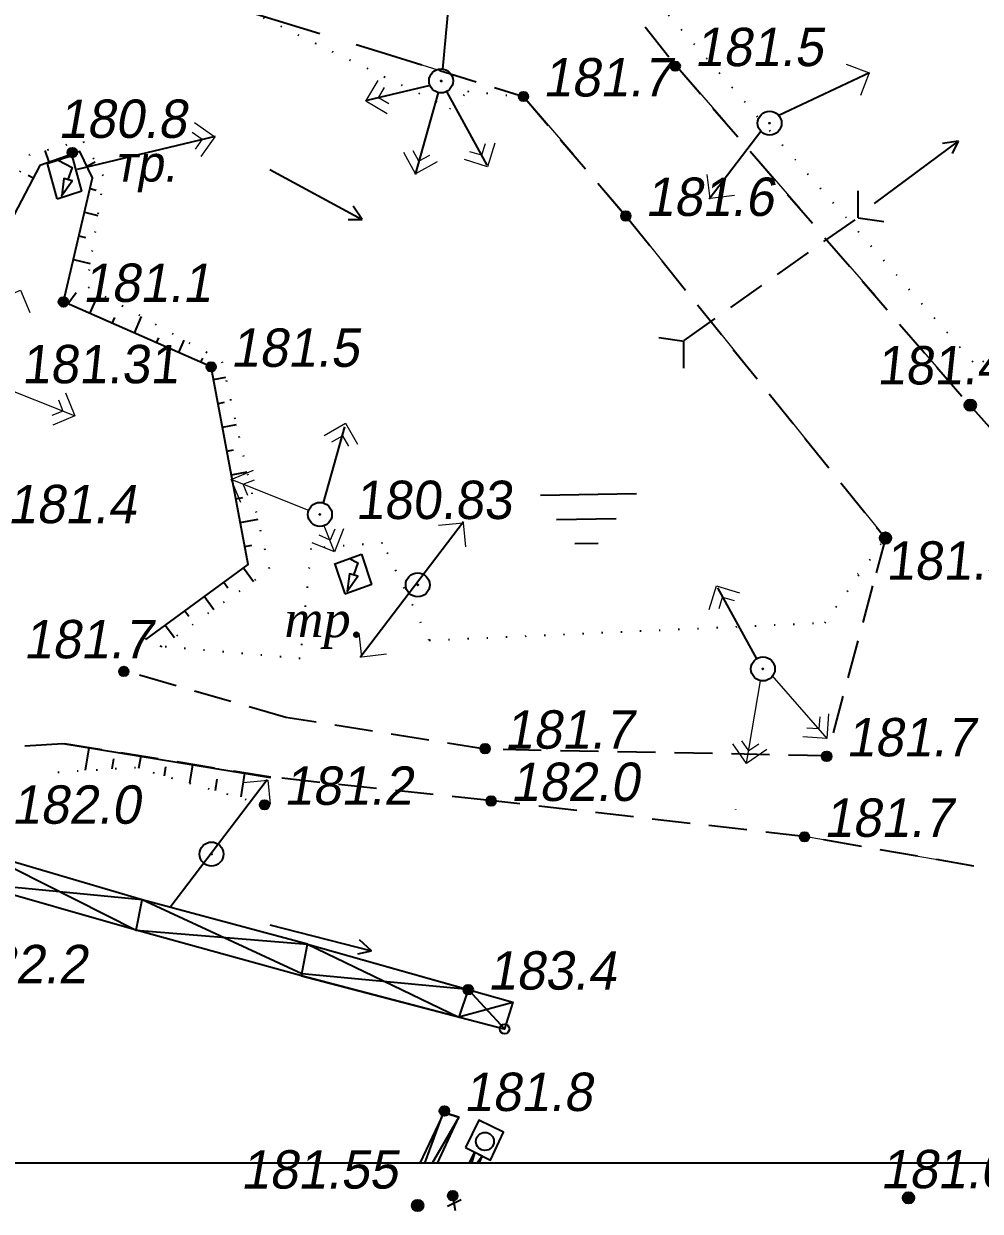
# Model space of a CAD drawing. Header units: millimetres. Extents: x 0 to 6474735, y 0 to 11273163.
# Drawn here: x 3233481.7 to 3233561.6, y 5634879.7 to 5634978.7 of the extents above; entities that cross this region are included whole.
import ezdxf
from ezdxf.enums import TextEntityAlignment as Align

# ---------------------------------------------------------------- set-up
doc = ezdxf.new("R2010")
doc.units = ezdxf.units.MM
doc.header["$PDMODE"] = 32
doc.header["$PDSIZE"] = 0.8
for name, pattern in [('ADOT1', [1.6, 0.1, -1.5]), ('DASHED2', [9.525, 6.35, -3.175]), ('HIDDEN2', [4.7625, 3.175, -1.5875])]:
    doc.linetypes.add(name, pattern=pattern)
for name, color, linetype in [('BL', 7, 'Continuous'), ('NB', 7, 'Continuous'), ('БОЛОТА', 7, 'Continuous'), ('ВЫСОТЫ', 7, 'Continuous'), ('ГИДРОТЕХ', 7, 'Continuous'), ('К_РЕЛЬЕФ', 7, 'Continuous'), ('КАНАВА', 7, 'Continuous'), ('КОНТУРА_СМЕЖЕСТВ', 7, 'Continuous'), ('НАДЗЕМКА', 7, 'Continuous'), ('ОБОчина', 7, 'Continuous'), ('ОГРАЖДЕНИЯ', 7, 'Continuous'), ('ПИКЕТЫ', 7, 'Continuous'), ('ПУНКТЫ', 7, 'Continuous'), ('РЕЛЬЕФ', 7, 'Continuous'), ('ТОКА_СТ', 1, 'Continuous')]:
    doc.layers.add(name, color=color, linetype=linetype)
doc.styles.add('universw', font='universw.shx', dxfattribs={"oblique": 10})

# ---------------------------------------------------------------- blocks, each defined once
blk = doc.blocks.new('piket')
at = {"layer": 'ПИКЕТЫ', "linetype": 'Continuous'}
h = blk.add_hatch(color=7, dxfattribs=at)
edge = h.paths.add_edge_path()
edge.add_arc((0, 0), 0.3, 0, 360)
at = {"layer": 'ПИКЕТЫ', "color": 7, "linetype": 'Continuous'}
blk.add_circle((0, 0), 0.3, dxfattribs=at)
at = {"layer": 'ВЫСОТЫ', "style": 'universw', "oblique": 6}
blk.add_attdef('H', (1.879, -0.227), '', height=2, dxfattribs=at)
at = {"layer": 'ТОКА_СТ', "style": 'universw', "oblique": 6, "flags": 1}
blk.add_attdef('POINT', text='', height=2, dxfattribs=at).set_placement((0, -2.787), align=Align.CENTER)
blk = doc.blocks.new('108_1')
at = {"linetype": 'Continuous'}
h = blk.add_hatch(color=7, dxfattribs=at)
edge = h.paths.add_edge_path()
edge.add_arc((0, 0), 0.0196, 0, 360)
at = {"color": 7, "linetype": 'Continuous'}
for radius in [0.5, 0.0196]:
    blk.add_circle((0, 0), radius, dxfattribs=at)
blk = doc.blocks.new('468A')
at = {"color": 3, "linetype": 'Continuous'}
for p, q in [((-1.904713, 2.041027), (2.099072, 2.041027)), ((1.243894, 0.996781), (-1.243894, 0.996781)), ((-0.505332, 0), (0.46646, 0))]:
    blk.add_line(p, q, dxfattribs=at)

msp = doc.modelspace()

# ---------------------------------------------------------------- hatches: boundary and pattern name
at = {"layer": 'ПИКЕТЫ', "linetype": 'Continuous'}
h = msp.add_hatch(color=7, dxfattribs=at)
edge = h.paths.add_edge_path()
edge.add_arc((3233560.73, 5634946.9), 0.48, 0, 360)
h = msp.add_hatch(color=7, dxfattribs=at)
edge = h.paths.add_edge_path()
edge.add_arc((3233553.65, 5634935.82), 0.48, 0, 360)
h = msp.add_hatch(color=7, dxfattribs=at)
edge = h.paths.add_edge_path()
edge.add_arc((3233555.576, 5634880.805), 0.48, 0, 360)
h = msp.add_hatch(color=7, dxfattribs=at)
edge = h.paths.add_edge_path()
edge.add_arc((3233555.576, 5634880.805), 0.48, 0, 360)
h = msp.add_hatch(color=7, dxfattribs=at)
edge = h.paths.add_edge_path()
edge.add_arc((3233555.576, 5634880.805), 0.48, 0, 360)
h = msp.add_hatch(color=7, dxfattribs=at)
edge = h.paths.add_edge_path()
edge.add_arc((3233555.576, 5634880.805), 0.48, 0, 360)
h = msp.add_hatch(color=7, dxfattribs=at)
edge = h.paths.add_edge_path()
edge.add_arc((3233514.622, 5634880.172), 0.48, 0, 360)
h = msp.add_hatch(color=7, dxfattribs=at)
edge = h.paths.add_edge_path()
edge.add_arc((3233514.622, 5634880.172), 0.48, 0, 360)
h = msp.add_hatch(color=7, dxfattribs=at)
edge = h.paths.add_edge_path()
edge.add_arc((3233514.622, 5634880.172), 0.48, 0, 360)
h = msp.add_hatch(color=7, dxfattribs=at)
edge = h.paths.add_edge_path()
edge.add_arc((3233514.622, 5634880.172), 0.48, 0, 360)

# ---------------------------------------------------------------- linework, layer by layer
at = {"color": 7, "lineweight": 18}
msp.add_lwpolyline([(3233108.398, 5636373.935), (3234264.428, 5636373.965), (3234264.435, 5634883.717), (3233108.432, 5634883.638)], close=True, dxfattribs=at)
at = {"color": 7, "linetype": 'Continuous'}
msp.add_lwpolyline([(3233108.398, 5636373.935), (3234264.428, 5636373.965), (3234264.428, 5634993.959), (3233893.929, 5634993.934), (3233893.929, 5634883.692), (3233108.432, 5634883.692)], close=True, dxfattribs=at)
at = {"color": 7, "linetype": 'ADOT1'}
msp.add_lwpolyline([(3233578.702, 5634962.734), (3233561.209, 5634950.134)], dxfattribs=at)
at = {"layer": 'BL', "color": 7}
for points in [[(3233484.618, 5634967.343), (3233485.8, 5634966.724), (3233485.418, 5634965.711)], [(3233484.914, 5634964.376), (3233484.91, 5634964.366), (3233485.797, 5634965.605), (3233485.09, 5634965.802), (3233484.914, 5634964.376)], [(3233508.94, 5634934.115), (3233509.634, 5634933.751), (3233509.252, 5634932.738)], [(3233508.749, 5634931.403), (3233508.745, 5634931.392), (3233509.631, 5634932.632), (3233508.924, 5634932.829), (3233508.749, 5634931.402)]]:
    msp.add_lwpolyline(points, dxfattribs=at)
at = {"layer": 'NB', "color": 7, "linetype": 'Continuous', "lineweight": 20}
for p, q in [((3233485.986, 5634946.009), (3233479.514, 5634948.597)), ((3233499.107, 5634940.709), (3233505.578, 5634938.118)), ((3233507.683, 5634934.68), (3233506.807, 5634936.853)), ((3233542.056, 5634917.051), (3233543.215, 5634923.924)), ((3233548.779, 5634919.105), (3233544.192, 5634924.354))]:
    msp.add_line(p, q, dxfattribs=at)
for points in [[(3233550.366, 5634975.338), (3233552.294, 5634974.599), (3233551.577, 5634972.726)], [(3233512.07, 5634971.201), (3233510.299, 5634972.264), (3233511.331, 5634973.983)], [(3233512.205, 5634972.021), (3233511.343, 5634972.539), (3233511.86, 5634973.4)], [(3233496.006, 5634970.463), (3233497.691, 5634969.268), (3233496.531, 5634967.632)], [(3233495.809, 5634969.655), (3233496.629, 5634969.073), (3233496.048, 5634968.254)], [(3233516.248, 5634967.187), (3233514.435, 5634966.198), (3233513.475, 5634967.958)], [(3233515.609, 5634967.718), (3233514.726, 5634967.237), (3233514.245, 5634968.119)], [(3233521.071, 5634968.755), (3233520.455, 5634966.784), (3233518.541, 5634967.382)], [(3233520.242, 5634968.693), (3233519.942, 5634967.734), (3233518.983, 5634968.033)], [(3233541.067, 5634964.38), (3233539.017, 5634964.133), (3233538.778, 5634966.124)], [(3233479.584, 5634955.678), (3233481.487, 5634956.479), (3233482.265, 5634954.63)], [(3233484.638, 5634947.342), (3233485.022, 5634946.413), (3233484.094, 5634946.029)], [(3233485.235, 5634947.921), (3233486.025, 5634946.013), (3233484.172, 5634945.246)], [(3233506.813, 5634944.37), (3233508.605, 5634945.396), (3233509.601, 5634943.656)], [(3233507.463, 5634943.851), (3233508.335, 5634944.351), (3233508.835, 5634943.479)], [(3233499.858, 5634938.796), (3233499.069, 5634940.705), (3233500.922, 5634941.471)], [(3233500.455, 5634939.375), (3233500.071, 5634940.304), (3233501, 5634940.688)], [(3233508.444, 5634936.589), (3233507.681, 5634934.671), (3233505.818, 5634935.412)], [(3233507.714, 5634936.576), (3233507.309, 5634935.656), (3233506.389, 5634936.061)], [(3233516.366, 5634936.885), (3233518.421, 5634937.087), (3233518.616, 5634935.091)], [(3233538.944, 5634929.876), (3233539.552, 5634931.85), (3233541.468, 5634931.26)], [(3233539.773, 5634929.942), (3233540.069, 5634930.903), (3233541.029, 5634930.607)], [(3233512.017, 5634926.135), (3233509.967, 5634925.889), (3233509.728, 5634927.88)], [(3233548.893, 5634921.173), (3233548.748, 5634919.113), (3233546.748, 5634919.254)], [(3233548.185, 5634920.906), (3233548.105, 5634919.904), (3233547.103, 5634919.984)], [(3233543.766, 5634918.191), (3233542.069, 5634917.015), (3233540.927, 5634918.663)], [(3233543.074, 5634918.651), (3233542.248, 5634918.079), (3233541.676, 5634918.905)], [(3233500.065, 5634915.435), (3233502.121, 5634915.636), (3233502.316, 5634913.641)]]:
    msp.add_lwpolyline(points, dxfattribs=at)
at = {"layer": 'NB', "color": 6}
for points in [[(3233516.561, 5634973.901), (3233516.562, 5634973.899)], [(3233516.599, 5634973.911), (3233516.598, 5634973.896)], [(3233516.586, 5634973.855), (3233516.593, 5634973.843)], [(3233506.484, 5634937.83), (3233506.455, 5634937.728)]]:
    msp.add_lwpolyline(points, dxfattribs=at)
at = {"layer": 'NB', "color": 7, "linetype": 'Continuous'}
for points, elevation in [([(3233505.43, 5634901.97), (3233491.63, 5634905.67), (3233478.385, 5634909.537), (3233491.13, 5634903.14), (3233505.43, 5634901.97), (3233518.05, 5634895.87)], 181.94), ([(3233504.93, 5634899.33), (3233505.43, 5634901.97), (3233518.84, 5634898.17), (3233518.05, 5634895.87), (3233504.93, 5634899.33), (3233491.13, 5634903.14), (3233477.498, 5634907.016)], 181.94), ([(3233518.84, 5634898.17), (3233504.958, 5634899.477), (3233491.63, 5634905.67), (3233477.519, 5634907.01)], 181.94), ([(3233491.13, 5634903.14), (3233491.63, 5634905.67)], 181.91), ([(3233505.43, 5634901.97), (3233522.553, 5634897.137), (3233521.869, 5634894.89)], 181.94), ([(3233504.93, 5634899.33), (3233521.842, 5634894.897)], 181.94), ([(3233518.845, 5634898.184), (3233521.869, 5634894.89)], 181.94), ([(3233518.057, 5634895.889), (3233522.553, 5634897.137)], 181.94), ([(3233516.85, 5634888.05), (3233514.791, 5634883.692)], 181.84), ([(3233515.224, 5634883.692), (3233516.786, 5634887.914), (3233518.049, 5634887.523), (3233515.822, 5634883.692)], 181.52), ([(3233516.265, 5634883.692), (3233518.049, 5634887.523), (3233516.786, 5634887.914)], 181.45), ([(3233518.6, 5634885.02), (3233520.71, 5634883.95), (3233521.783, 5634886.273), (3233519.72, 5634887.291), (3233518.6, 5634885.02)], 182.01), ([(3233518.913, 5634883.692), (3233519.383, 5634884.623), (3233520.013, 5634884.303), (3233519.717, 5634883.692)], 181.53), ([(3233519.383, 5634884.623), (3233518.913, 5634883.692)], 181.53), ([(3233519.383, 5634884.623), (3233519.12, 5634883.692)], 181.53), ([(3233519.558, 5634883.692), (3233520.013, 5634884.303)], 181.53), ([(3233520.013, 5634884.303), (3233519.718, 5634883.692)], 181.53), ([(3233517.79, 5634879.714), (3233517.55, 5634880.99)], 181.47), ([(3233517.113, 5634880.128), (3233518.242, 5634880.684)], 181.53)]:
    msp.add_lwpolyline(points, dxfattribs=dict(at, elevation=elevation))
msp.add_circle((3233520.227, 5634885.517), 0.752, dxfattribs=at)
msp.add_point((3233521.869, 5634894.89, 181.94), dxfattribs=at)
at = {"layer": 'ГИДРОТЕХ', "color": 7, "linetype": 'Continuous'}
for p, q in [((3233551.389, 5634962.52), (3233551.389, 5634964.767)), ((3233551.383, 5634962.528), (3233553.507, 5634962.214)), ((3233534.745, 5634952.558), (3233536.868, 5634952.244)), ((3233536.817, 5634949.984), (3233536.817, 5634952.231))]:
    msp.add_line(p, q, dxfattribs=at)
at = {"layer": 'ГИДРОТЕХ', "color": 7, "linetype": 'HIDDEN2'}
msp.add_line((3233536.852, 5634952.292), (3233551.364, 5634962.545), dxfattribs=at)
at = {"layer": 'К_РЕЛЬЕФ', "color": 7, "linetype": 'ADOT1', "flags": 128}
for points in [[(3233493.21, 5634926.74), (3233502.266, 5634933.172), (3233498.29, 5634950.59), (3233486.999, 5634956.812), (3233488.45, 5634965.9), (3233486.68, 5634968.98), (3233482.23, 5634967.78), (3233478.41, 5634960.92)], [(3233484.6, 5634916.31), (3233491.01, 5634916.7), (3233501.84, 5634913.58)]]:
    msp.add_lwpolyline(points, dxfattribs=at)
at = {"layer": 'К_РЕЛЬЕФ', "color": 7, "linetype": 'Continuous', "flags": 128}
for points in [[(3233491.93, 5634927.37), (3233500.47, 5634933.61), (3233497.39, 5634950.1), (3233485.06, 5634955.51), (3233487.49, 5634965.85), (3233486.43, 5634968.05), (3233483.09, 5634966.88), (3233479.71, 5634960.47)], [(3233485, 5634918.7), (3233502.35, 5634915.86)]]:
    msp.add_lwpolyline(points, dxfattribs=at)
at = {"layer": 'КАНАВА', "color": 7, "linetype": 'Continuous'}
for p, q in [((3233552.727, 5634963.723), (3233559.756, 5634968.926)), ((3233559.756, 5634968.926), (3233558.426, 5634968.733)), ((3233559.255, 5634967.875), (3233559.756, 5634968.926)), ((3233502.29, 5634966.55), (3233509.978, 5634962.382)), ((3233509.978, 5634962.382), (3233509.24, 5634963.506)), ((3233508.815, 5634962.391), (3233509.978, 5634962.382)), ((3233502.294, 5634903.58), (3233510.767, 5634901.418)), ((3233510.767, 5634901.418), (3233509.777, 5634902.327)), ((3233509.637, 5634901.142), (3233510.767, 5634901.418))]:
    msp.add_line(p, q, dxfattribs=at)
at = {"layer": 'КОНТУРА_СМЕЖЕСТВ', "color": 7, "linetype": 'Continuous', "lineweight": 40}
msp.add_lwpolyline([(3233551.34, 5634932.772), (3233551.4, 5634932.8)], dxfattribs=at)
at = {"layer": 'НАДЗЕМКА'}
for points in [[(3233517.314, 5634981.547), (3233516.694, 5634974.93)], [(3233516.336, 5634972.965), (3233514.422, 5634966.138)], [(3233517.027, 5634973.048), (3233520.378, 5634966.917)], [(3233508.524, 5634945.105), (3233506.744, 5634938.756)], [(3233539.651, 5634931.665), (3233542.885, 5634925.748)]]:
    msp.add_lwpolyline(points, dxfattribs=at)
at = {"layer": 'НАДЗЕМКА', "linetype": 'Continuous'}
for points in [[(3233552.321, 5634974.619), (3233544.745, 5634971.068)], [(3233515.664, 5634973.57), (3233510.369, 5634972.307)], [(3233497.73, 5634969.292), (3233486.202, 5634966.543)], [(3233543.263, 5634969.726), (3233538.951, 5634964.068)], [(3233518.449, 5634937.171), (3233509.825, 5634925.857)], [(3233502.055, 5634915.663), (3233493.927, 5634905)]]:
    msp.add_lwpolyline(points, dxfattribs=at)
at = {"layer": 'ОБОчина', "color": 7, "linetype": 'DASHED2', "lineweight": 20}
msp.add_line((3233536.138, 5634975.272), (3233560.685, 5634946.905), dxfattribs=at)
at = {"layer": 'ОБОчина', "color": 7, "linetype": 'HIDDEN2', "lineweight": 20}
msp.add_lwpolyline([(3233520.18, 5635009.731), (3233524.791, 5634989.691), (3233536.164, 5634975.195)], dxfattribs=at)
at = {"layer": 'ОБОчина', "color": 7, "linetype": 'DASHED2', "lineweight": 20, "elevation": 181.2}
msp.add_lwpolyline([(3233511.93, 5634976.23), (3233523.45, 5634972.64), (3233531.99, 5634962.68), (3233553.65, 5634935.82), (3233552.868, 5634932.915)], dxfattribs=at)
at = {"layer": 'ОБОчина', "color": 7, "linetype": 'DASHED2', "lineweight": 20}
msp.add_lwpolyline([(3233585.403, 5634895.899), (3233570.411, 5634906.815), (3233546.906, 5634910.943)], dxfattribs=at)
at = {"layer": 'ОГРАЖДЕНИЯ', "color": 7, "linetype": 'DASHED2', "elevation": 183}
msp.add_lwpolyline([(3233268.53, 5635174.46), (3233268.53, 5635174.46), (3233272.23, 5635154.13), (3233277.15, 5635139.39), (3233294.48, 5635128.23), (3233321.44, 5635109.01), (3233334.48, 5635103.01), (3233383.21, 5635084.15), (3233399.01, 5635073.89), (3233433.95, 5635036.2), (3233450.54, 5635019.51), (3233461.82, 5635006.15), (3233475.09, 5634997.24), (3233495.45, 5634985.74), (3233500.37, 5634979.76), (3233511.93, 5634976.23), (3233511.93, 5634976.23)], dxfattribs=at)
at = {"layer": 'ПИКЕТЫ', "color": 7, "linetype": 'Continuous'}
for centre in [(3233560.73, 5634946.9, 181.47), (3233553.65, 5634935.82, 181.31), (3233555.576, 5634880.805, 182.89), (3233555.576, 5634880.805, 182.89), (3233555.576, 5634880.805, 182.89), (3233555.576, 5634880.805, 182.89), (3233514.622, 5634880.172, 182.89), (3233514.622, 5634880.172, 182.89), (3233514.622, 5634880.172, 182.89), (3233514.622, 5634880.172, 182.89)]:
    msp.add_circle(centre, 0.48, dxfattribs=at)
at = {"layer": 'ПУНКТЫ', "color": 7, "linetype": 'ADOT1'}
msp.add_lwpolyline([(3233524.274, 5635043.712), (3233520.914, 5635012.931), (3233527.087, 5634989.067), (3233561.041, 5634950.4)], dxfattribs=at)
at = {"layer": 'ПУНКТЫ', "color": 6, "linetype": 'Continuous', "elevation": 181.82}
msp.add_lwpolyline([(3233541.146, 5634913.18), (3233541.141, 5634913.153)], dxfattribs=at)
at = {"layer": 'РЕЛЬЕФ', "color": 7, "linetype": 'HIDDEN2'}
for p, q in [((3233536.138, 5634975.272), (3233560.685, 5634946.905)), ((3233560.685, 5634946.905), (3233566.818, 5634940.122)), ((3233560.685, 5634946.905), (3233566.818, 5634940.122)), ((3233503.616, 5634920.864), (3233490.221, 5634924.72)), ((3233520.255, 5634918.208), (3233503.616, 5634920.864)), ((3233548.745, 5634917.668), (3233520.255, 5634918.208))]:
    msp.add_line(p, q, dxfattribs=at)
at = {"layer": 'РЕЛЬЕФ', "color": 7, "linetype": 'Continuous'}
for p, q in [((3233483.88, 5634967.157), (3233483.538, 5634968.133)), ((3233485.787, 5634967.825), (3233485.6, 5634968.357)), ((3233483.707, 5634967.058), (3233484.521, 5634964.106)), ((3233483.708, 5634967.058), (3233485.759, 5634967.712)), ((3233485.758, 5634967.711), (3233486.572, 5634964.759)), ((3233487.011, 5634966.843), (3233487.713, 5634967.182)), ((3233482.538, 5634965.833), (3233482.108, 5634966.059)), ((3233484.534, 5634964.112), (3233486.586, 5634964.766)), ((3233487.28, 5634964.956), (3233487.803, 5634964.833)), ((3233486.818, 5634962.989), (3233487.943, 5634962.725)), ((3233486.355, 5634961.022), (3233486.895, 5634960.895)), ((3233485.893, 5634959.055), (3233487.304, 5634958.723)), ((3233485.427, 5634955.349), (3233486.135, 5634956.297)), ((3233487.277, 5634954.537), (3233488.041, 5634956.277)), ((3233487.294, 5634956.65), (3233487.28, 5634956.653)), ((3233489.128, 5634953.725), (3233489.344, 5634954.218)), ((3233490.978, 5634952.913), (3233491.581, 5634954.287)), ((3233492.829, 5634952.101), (3233493.014, 5634952.524)), ((3233494.679, 5634951.289), (3233495.135, 5634952.329)), ((3233496.53, 5634950.477), (3233496.684, 5634950.83)), ((3233497.589, 5634949.037), (3233498.602, 5634949.226)), ((3233497.96, 5634947.05), (3233498.494, 5634947.15)), ((3233498.331, 5634945.064), (3233499.502, 5634945.283)), ((3233498.702, 5634943.078), (3233499.256, 5634943.181)), ((3233499.073, 5634941.091), (3233500.402, 5634941.339)), ((3233499.444, 5634939.105), (3233500.019, 5634939.212)), ((3233499.815, 5634937.118), (3233501.302, 5634937.396)), ((3233500.186, 5634935.132), (3233500.781, 5634935.243)), ((3233507.72, 5634933.673), (3233509.923, 5634934.47)), ((3233509.923, 5634934.47), (3233510.756, 5634931.944)), ((3233500.088, 5634933.331), (3233500.909, 5634932.208)), ((3233507.688, 5634933.739), (3233508.536, 5634931.161)), ((3233498.457, 5634932.139), (3233498.791, 5634931.681)), ((3233508.536, 5634931.161), (3233510.789, 5634931.977)), ((3233496.825, 5634930.947), (3233497.613, 5634929.868)), ((3233495.193, 5634929.754), (3233495.522, 5634929.305)), ((3233493.562, 5634928.562), (3233494.318, 5634927.527)), ((3233487.169, 5634918.345), (3233486.862, 5634916.47)), ((3233489.337, 5634917.99), (3233489.338, 5634917.991)), ((3233491.506, 5634917.635), (3233491.338, 5634916.606)), ((3233489.245, 5634917.426), (3233489.107, 5634916.584)), ((3233493.589, 5634916.753), (3233493.464, 5634915.993)), ((3233493.675, 5634917.28), (3233493.677, 5634917.29)), ((3233495.844, 5634916.925), (3233495.591, 5634915.38)), ((3233498.013, 5634916.57), (3233498.016, 5634916.59)), ((3233497.875, 5634915.73), (3233497.717, 5634914.768)), ((3233500.181, 5634916.215), (3233499.861, 5634914.258))]:
    msp.add_line(p, q, dxfattribs=at)
at = {"layer": 'РЕЛЬЕФ', "color": 7, "linetype": 'HIDDEN2'}
for points in [[(3233520.18, 5635009.731), (3233524.791, 5634989.691), (3233536.164, 5634975.195)], [(3233485.006, 5634918.667), (3233474.325, 5634917.987)], [(3233546.815, 5634910.951), (3233520.654, 5634913.941), (3233502.377, 5634915.886), (3233485.045, 5634918.683)], [(3233585.403, 5634895.899), (3233570.411, 5634906.815), (3233546.906, 5634910.943)]]:
    msp.add_lwpolyline(points, dxfattribs=at)
at = {"layer": 'РЕЛЬЕФ', "color": 7, "linetype": 'ADOT1'}
for points in [[(3233500.29, 5634979.887), (3233517.267, 5634971.66)], [(3233517.302, 5634971.603), (3233518.78, 5634973.079), (3233523.556, 5634972.587)], [(3233515.59, 5634927.303), (3233511.691, 5634935.407), (3233505.713, 5634934.965), (3233504.81, 5634925.775), (3233493.227, 5634926.789), (3233491.949, 5634927.446), (3233490.093, 5634924.765)], [(3233515.587, 5634927.297), (3233548.594, 5634928.763), (3233553.59, 5634935.754)]]:
    msp.add_lwpolyline(points, dxfattribs=at)
at = {"layer": 'РЕЛЬЕФ', "color": 7, "linetype": 'HIDDEN2', "elevation": 181.2}
for points in [[(3233511.93, 5634976.23), (3233523.45, 5634972.64), (3233531.99, 5634962.68), (3233553.65, 5634935.82), (3233552.868, 5634932.915)], [(3233552.58, 5634931.846), (3233548.75, 5634917.62)], [(3233552.58, 5634931.846), (3233548.75, 5634917.62)]]:
    msp.add_lwpolyline(points, dxfattribs=at)

# ---------------------------------------------------------------- block references
at = {"layer": 'БОЛОТА', "color": 7, "linetype": 'Continuous', "xscale": 1.999999999891304, "yscale": 1.999999999891304, "zscale": 1.999999999891304, "rotation": 0.8868840932216363}
msp.add_blockref('468A', (3233528.736, 5634935.386), dxfattribs=at)
at = {"layer": 'НАДЗЕМКА', "color": 7, "xscale": 2, "yscale": 2, "zscale": 2}
for p in [(3233516.57, 5634973.937, 186.42), (3233543.986, 5634970.416, 181.33), (3233506.468, 5634937.794), (3233514.622, 5634931.919, 181.33), (3233543.43, 5634924.91, 181.82), (3233497.418, 5634909.473, 181.33)]:
    msp.add_blockref('108_1', p, dxfattribs=at)
at = {"layer": 'ПИКЕТЫ', "color": 4}
ref = msp.add_blockref('piket', (3233536.11, 5634975.17, 181.52), dxfattribs=dict(at, xscale=1.333333333333333, yscale=1.333333333333333, zscale=1.333333333333333))
ref.add_attrib('H', '181.5', (3233537.71, 5634975.17, 181.52), dxfattribs={"layer": 'ВЫСОТЫ', "height": 3.2, "style": 'universw', "oblique": 10})
ref = msp.add_blockref('piket', (3233536.11, 5634975.17, 181.52), dxfattribs=dict(at, xscale=1.333333333333333, yscale=1.333333333333333, zscale=1.333333333333333))
ref.add_attrib('H', '181.5', (3233537.71, 5634975.17, 181.52), dxfattribs={"layer": 'ВЫСОТЫ', "height": 3.2, "style": 'universw', "oblique": 10})
ref = msp.add_blockref('piket', (3233536.11, 5634975.17, 181.52), dxfattribs=dict(at, xscale=1.333333333333333, yscale=1.333333333333333, zscale=1.333333333333333))
ref.add_attrib('H', '181.5', (3233537.71, 5634975.17, 181.52), dxfattribs={"layer": 'ВЫСОТЫ', "height": 3.2, "style": 'universw', "oblique": 10})
ref = msp.add_blockref('piket', (3233536.11, 5634975.17, 181.52), dxfattribs=dict(at, xscale=1.333333333333333, yscale=1.333333333333333, zscale=1.333333333333333))
ref.add_attrib('H', '181.5', (3233537.71, 5634975.17, 181.52), dxfattribs={"layer": 'ВЫСОТЫ', "height": 3.2, "style": 'universw', "oblique": 10})
ref = msp.add_blockref('piket', (3233536.11, 5634975.17, 181.52), dxfattribs=dict(at, xscale=1.333333333333333, yscale=1.333333333333333, zscale=1.333333333333333))
ref.add_attrib('H', '181.5', (3233537.71, 5634975.17, 181.52), dxfattribs={"layer": 'ВЫСОТЫ', "height": 3.2, "style": 'universw', "oblique": 10})
ref = msp.add_blockref('piket', (3233536.11, 5634975.17, 181.52), dxfattribs=dict(at, xscale=1.333333333333333, yscale=1.333333333333333, zscale=1.333333333333333))
ref.add_attrib('H', '181.5', (3233537.71, 5634975.17, 181.52), dxfattribs={"layer": 'ВЫСОТЫ', "height": 3.2, "style": 'universw', "oblique": 10})
ref = msp.add_blockref('piket', (3233523.45, 5634972.64, 181.71), dxfattribs=dict(at, xscale=1.333333333333333, yscale=1.333333333333333, zscale=1.333333333333333))
ref.add_attrib('H', '181.7', (3233525.05, 5634972.64, 181.71), dxfattribs={"layer": 'ВЫСОТЫ', "height": 3.2, "style": 'universw', "oblique": 10})
ref = msp.add_blockref('piket', (3233523.45, 5634972.64, 181.71), dxfattribs=dict(at, xscale=1.333333333333333, yscale=1.333333333333333, zscale=1.333333333333333))
ref.add_attrib('H', '181.7', (3233525.05, 5634972.64, 181.71), dxfattribs={"layer": 'ВЫСОТЫ', "height": 3.2, "style": 'universw', "oblique": 10})
ref = msp.add_blockref('piket', (3233523.45, 5634972.64, 181.71), dxfattribs=dict(at, xscale=1.333333333333333, yscale=1.333333333333333, zscale=1.333333333333333))
ref.add_attrib('H', '181.7', (3233525.05, 5634972.64, 181.71), dxfattribs={"layer": 'ВЫСОТЫ', "height": 3.2, "style": 'universw', "oblique": 10})
ref = msp.add_blockref('piket', (3233523.45, 5634972.64, 181.71), dxfattribs=dict(at, xscale=1.333333333333333, yscale=1.333333333333333, zscale=1.333333333333333))
ref.add_attrib('H', '181.7', (3233525.05, 5634972.64, 181.71), dxfattribs={"layer": 'ВЫСОТЫ', "height": 3.2, "style": 'universw', "oblique": 10})
ref = msp.add_blockref('piket', (3233523.45, 5634972.64, 181.71), dxfattribs=dict(at, xscale=1.333333333333333, yscale=1.333333333333333, zscale=1.333333333333333))
ref.add_attrib('H', '181.7', (3233525.05, 5634972.64, 181.71), dxfattribs={"layer": 'ВЫСОТЫ', "height": 3.2, "style": 'universw', "oblique": 10})
ref = msp.add_blockref('piket', (3233523.45, 5634972.64, 181.71), dxfattribs=dict(at, xscale=1.333333333333333, yscale=1.333333333333333, zscale=1.333333333333333))
ref.add_attrib('H', '181.7', (3233525.05, 5634972.64, 181.71), dxfattribs={"layer": 'ВЫСОТЫ', "height": 3.2, "style": 'universw', "oblique": 10})
ref = msp.add_blockref('piket', (3233485.807, 5634967.966, 180.83), dxfattribs=dict(at, xscale=1.333333333333333, yscale=1.333333333333333, zscale=1.333333333333333))
ref.add_attrib('H', '180.8', (3233484.596, 5634969.188, 180.83), dxfattribs={"layer": 'ВЫСОТЫ', "height": 3.2, "style": 'universw', "oblique": 10})
ref = msp.add_blockref('piket', (3233531.99, 5634962.68, 181.55), dxfattribs=dict(at, xscale=1.333333333333333, yscale=1.333333333333333, zscale=1.333333333333333))
ref.add_attrib('H', '181.6', (3233533.59, 5634962.68, 181.55), dxfattribs={"layer": 'ВЫСОТЫ', "height": 3.2, "style": 'universw', "oblique": 10})
ref = msp.add_blockref('piket', (3233531.99, 5634962.68, 181.55), dxfattribs=dict(at, xscale=1.333333333333333, yscale=1.333333333333333, zscale=1.333333333333333))
ref.add_attrib('H', '181.6', (3233533.59, 5634962.68, 181.55), dxfattribs={"layer": 'ВЫСОТЫ', "height": 3.2, "style": 'universw', "oblique": 10})
ref = msp.add_blockref('piket', (3233531.99, 5634962.68, 181.55), dxfattribs=dict(at, xscale=1.333333333333333, yscale=1.333333333333333, zscale=1.333333333333333))
ref.add_attrib('H', '181.6', (3233533.59, 5634962.68, 181.55), dxfattribs={"layer": 'ВЫСОТЫ', "height": 3.2, "style": 'universw', "oblique": 10})
ref = msp.add_blockref('piket', (3233531.99, 5634962.68, 181.55), dxfattribs=dict(at, xscale=1.333333333333333, yscale=1.333333333333333, zscale=1.333333333333333))
ref.add_attrib('H', '181.6', (3233533.59, 5634962.68, 181.55), dxfattribs={"layer": 'ВЫСОТЫ', "height": 3.2, "style": 'universw', "oblique": 10})
ref = msp.add_blockref('piket', (3233531.99, 5634962.68, 181.55), dxfattribs=dict(at, xscale=1.333333333333333, yscale=1.333333333333333, zscale=1.333333333333333))
ref.add_attrib('H', '181.6', (3233533.59, 5634962.68, 181.55), dxfattribs={"layer": 'ВЫСОТЫ', "height": 3.2, "style": 'universw', "oblique": 10})
ref = msp.add_blockref('piket', (3233531.99, 5634962.68, 181.55), dxfattribs=dict(at, xscale=1.333333333333333, yscale=1.333333333333333, zscale=1.333333333333333))
ref.add_attrib('H', '181.6', (3233533.59, 5634962.68, 181.55), dxfattribs={"layer": 'ВЫСОТЫ', "height": 3.2, "style": 'universw', "oblique": 10})
ref = msp.add_blockref('piket', (3233485.06, 5634955.51, 181.11), dxfattribs=dict(at, xscale=1.333333333333333, yscale=1.333333333333333, zscale=1.333333333333333))
ref.add_attrib('H', '181.1', (3233486.66, 5634955.51, 181.11), dxfattribs={"layer": 'ВЫСОТЫ', "height": 3.2, "style": 'universw', "oblique": 10})
ref = msp.add_blockref('piket', (3233485.06, 5634955.51, 181.11), dxfattribs=dict(at, xscale=1.333333333333333, yscale=1.333333333333333, zscale=1.333333333333333))
ref.add_attrib('H', '181.1', (3233486.66, 5634955.51, 181.11), dxfattribs={"layer": 'ВЫСОТЫ', "height": 3.2, "style": 'universw', "oblique": 10})
ref = msp.add_blockref('piket', (3233497.39, 5634950.1, 181.52), dxfattribs=dict(at, xscale=1.333333333333333, yscale=1.333333333333333, zscale=1.333333333333333))
ref.add_attrib('H', '181.5', (3233498.99, 5634950.1, 181.52), dxfattribs={"layer": 'ВЫСОТЫ', "height": 3.2, "style": 'universw', "oblique": 10})
ref = msp.add_blockref('piket', (3233497.39, 5634950.1, 181.52), dxfattribs=dict(at, xscale=1.333333333333333, yscale=1.333333333333333, zscale=1.333333333333333))
ref.add_attrib('H', '181.5', (3233498.99, 5634950.1, 181.52), dxfattribs={"layer": 'ВЫСОТЫ', "height": 3.2, "style": 'universw', "oblique": 10})
ref = msp.add_blockref('piket', (3233478.79, 5634937.06, 181.39), dxfattribs=dict(at, xscale=1.333333333333333, yscale=1.333333333333333, zscale=1.333333333333333))
ref.add_attrib('H', '181.4', (3233480.39, 5634937.06, 181.39), dxfattribs={"layer": 'ВЫСОТЫ', "height": 3.2, "style": 'universw', "oblique": 10})
ref = msp.add_blockref('piket', (3233478.79, 5634937.06, 181.39), dxfattribs=dict(at, xscale=1.333333333333333, yscale=1.333333333333333, zscale=1.333333333333333))
ref.add_attrib('H', '181.4', (3233480.39, 5634937.06, 181.39), dxfattribs={"layer": 'ВЫСОТЫ', "height": 3.2, "style": 'universw', "oblique": 10})
ref = msp.add_blockref('piket', (3233490.1, 5634924.7, 181.7), dxfattribs=dict(at, xscale=1.333333333333333, yscale=1.333333333333333, zscale=1.333333333333333))
ref.add_attrib('H', '181.7', (3233481.714, 5634925.794, 181.7), dxfattribs={"layer": 'ВЫСОТЫ', "height": 3.2, "style": 'universw', "oblique": 10})
ref = msp.add_blockref('piket', (3233520.25, 5634918.26, 181.69), dxfattribs=dict(at, xscale=1.333333333333333, yscale=1.333333333333333, zscale=1.333333333333333))
ref.add_attrib('H', '181.7', (3233521.85, 5634918.26, 181.69), dxfattribs={"layer": 'ВЫСОТЫ', "height": 3.2, "style": 'universw', "oblique": 10})
ref = msp.add_blockref('piket', (3233520.25, 5634918.26, 181.69), dxfattribs=dict(at, xscale=1.333333333333333, yscale=1.333333333333333, zscale=1.333333333333333))
ref.add_attrib('H', '181.7', (3233521.85, 5634918.26, 181.69), dxfattribs={"layer": 'ВЫСОТЫ', "height": 3.2, "style": 'universw', "oblique": 10})
ref = msp.add_blockref('piket', (3233548.75, 5634917.62, 181.67), dxfattribs=dict(at, xscale=1.333333333333333, yscale=1.333333333333333, zscale=1.333333333333333))
ref.add_attrib('H', '181.7', (3233550.35, 5634917.62, 181.67), dxfattribs={"layer": 'ВЫСОТЫ', "height": 3.2, "style": 'universw', "oblique": 10})
ref = msp.add_blockref('piket', (3233548.75, 5634917.62, 181.67), dxfattribs=dict(at, xscale=1.333333333333333, yscale=1.333333333333333, zscale=1.333333333333333))
ref.add_attrib('H', '181.7', (3233550.35, 5634917.62, 181.67), dxfattribs={"layer": 'ВЫСОТЫ', "height": 3.2, "style": 'universw', "oblique": 10})
ref = msp.add_blockref('piket', (3233548.75, 5634917.62, 181.67), dxfattribs=dict(at, xscale=1.333333333333333, yscale=1.333333333333333, zscale=1.333333333333333))
ref.add_attrib('H', '181.7', (3233550.35, 5634917.62, 181.67), dxfattribs={"layer": 'ВЫСОТЫ', "height": 3.2, "style": 'universw', "oblique": 10})
ref = msp.add_blockref('piket', (3233548.75, 5634917.62, 181.67), dxfattribs=dict(at, xscale=1.333333333333333, yscale=1.333333333333333, zscale=1.333333333333333))
ref.add_attrib('H', '181.7', (3233550.35, 5634917.62, 181.67), dxfattribs={"layer": 'ВЫСОТЫ', "height": 3.2, "style": 'universw', "oblique": 10})
ref = msp.add_blockref('piket', (3233548.75, 5634917.62, 181.67), dxfattribs=dict(at, xscale=1.333333333333333, yscale=1.333333333333333, zscale=1.333333333333333))
ref.add_attrib('H', '181.7', (3233550.35, 5634917.62, 181.67), dxfattribs={"layer": 'ВЫСОТЫ', "height": 3.2, "style": 'universw', "oblique": 10})
ref = msp.add_blockref('piket', (3233548.75, 5634917.62, 181.67), dxfattribs=dict(at, xscale=1.333333333333333, yscale=1.333333333333333, zscale=1.333333333333333))
ref.add_attrib('H', '181.7', (3233550.35, 5634917.62, 181.67), dxfattribs={"layer": 'ВЫСОТЫ', "height": 3.2, "style": 'universw', "oblique": 10})
ref = msp.add_blockref('piket', (3233501.84, 5634913.58, 181.17), dxfattribs=dict(at, xscale=1.333333333333333, yscale=1.333333333333333, zscale=1.333333333333333))
ref.add_attrib('H', '181.2', (3233503.44, 5634913.58, 181.17), dxfattribs={"layer": 'ВЫСОТЫ', "height": 3.2, "style": 'universw', "oblique": 10})
ref = msp.add_blockref('piket', (3233520.75, 5634913.9, 182.01), dxfattribs=dict(at, xscale=1.333333333333333, yscale=1.333333333333333, zscale=1.333333333333333))
ref.add_attrib('H', '182.0', (3233522.35, 5634913.9, 182.01), dxfattribs={"layer": 'ВЫСОТЫ', "height": 3.2, "style": 'universw', "oblique": 10})
ref = msp.add_blockref('piket', (3233520.75, 5634913.9, 182.01), dxfattribs=dict(at, xscale=1.333333333333333, yscale=1.333333333333333, zscale=1.333333333333333))
ref.add_attrib('H', '182.0', (3233522.35, 5634913.9, 182.01), dxfattribs={"layer": 'ВЫСОТЫ', "height": 3.2, "style": 'universw', "oblique": 10})
ref = msp.add_blockref('piket', (3233479.12, 5634912.001, 182.02), dxfattribs=dict(at, xscale=1.333333333333333, yscale=1.333333333333333, zscale=1.333333333333333))
ref.add_attrib('H', '182.0', (3233480.72, 5634912.001, 182.02), dxfattribs={"layer": 'ВЫСОТЫ', "height": 3.2, "style": 'universw', "oblique": 10})
at = {"layer": 'ПИКЕТЫ', "color": 4, "xscale": 1.333333333333333, "yscale": 1.333333333333333, "zscale": 1.333333333333333}
for p in [(3233501.84, 5634913.58, 181.17), (3233517.55, 5634880.99, 181.53)]:
    msp.add_blockref('piket', p, dxfattribs=at)
at = {"layer": 'ПИКЕТЫ', "color": 4}
ref = msp.add_blockref('piket', (3233546.9, 5634910.91, 181.69), dxfattribs=dict(at, xscale=1.333333333333333, yscale=1.333333333333333, zscale=1.333333333333333))
ref.add_attrib('H', '181.7', (3233548.5, 5634910.91, 181.69), dxfattribs={"layer": 'ВЫСОТЫ', "height": 3.2, "style": 'universw', "oblique": 10})
ref = msp.add_blockref('piket', (3233546.9, 5634910.91, 181.69), dxfattribs=dict(at, xscale=1.333333333333333, yscale=1.333333333333333, zscale=1.333333333333333))
ref.add_attrib('H', '181.7', (3233548.5, 5634910.91, 181.69), dxfattribs={"layer": 'ВЫСОТЫ', "height": 3.2, "style": 'universw', "oblique": 10})
ref = msp.add_blockref('piket', (3233546.9, 5634910.91, 181.69), dxfattribs=dict(at, xscale=1.333333333333333, yscale=1.333333333333333, zscale=1.333333333333333))
ref.add_attrib('H', '181.7', (3233548.5, 5634910.91, 181.69), dxfattribs={"layer": 'ВЫСОТЫ', "height": 3.2, "style": 'universw', "oblique": 10})
ref = msp.add_blockref('piket', (3233546.9, 5634910.91, 181.69), dxfattribs=dict(at, xscale=1.333333333333333, yscale=1.333333333333333, zscale=1.333333333333333))
ref.add_attrib('H', '181.7', (3233548.5, 5634910.91, 181.69), dxfattribs={"layer": 'ВЫСОТЫ', "height": 3.2, "style": 'universw', "oblique": 10})
ref = msp.add_blockref('piket', (3233546.9, 5634910.91, 181.69), dxfattribs=dict(at, xscale=1.333333333333333, yscale=1.333333333333333, zscale=1.333333333333333))
ref.add_attrib('H', '181.7', (3233548.5, 5634910.91, 181.69), dxfattribs={"layer": 'ВЫСОТЫ', "height": 3.2, "style": 'universw', "oblique": 10})
ref = msp.add_blockref('piket', (3233546.9, 5634910.91, 181.69), dxfattribs=dict(at, xscale=1.333333333333333, yscale=1.333333333333333, zscale=1.333333333333333))
ref.add_attrib('H', '181.7', (3233548.5, 5634910.91, 181.69), dxfattribs={"layer": 'ВЫСОТЫ', "height": 3.2, "style": 'universw', "oblique": 10})
ref = msp.add_blockref('piket', (3233474.67, 5634898.7, 182.24), dxfattribs=dict(at, xscale=1.333333333333333, yscale=1.333333333333333, zscale=1.333333333333333))
ref.add_attrib('H', '182.2', (3233476.27, 5634898.7, 182.24), dxfattribs={"layer": 'ВЫСОТЫ', "height": 3.2, "style": 'universw', "oblique": 10})
ref = msp.add_blockref('piket', (3233474.67, 5634898.7, 182.24), dxfattribs=dict(at, xscale=1.333333333333333, yscale=1.333333333333333, zscale=1.333333333333333))
ref.add_attrib('H', '182.2', (3233476.27, 5634898.7, 182.24), dxfattribs={"layer": 'ВЫСОТЫ', "height": 3.2, "style": 'universw', "oblique": 10})
ref = msp.add_blockref('piket', (3233518.84, 5634898.17, 183.42), dxfattribs=dict(at, xscale=1.333333333333333, yscale=1.333333333333333, zscale=1.333333333333333))
ref.add_attrib('H', '183.4', (3233520.44, 5634898.17, 183.42), dxfattribs={"layer": 'ВЫСОТЫ', "height": 3.2, "style": 'universw', "oblique": 10})
ref = msp.add_blockref('piket', (3233518.84, 5634898.17, 183.42), dxfattribs=dict(at, xscale=1.333333333333333, yscale=1.333333333333333, zscale=1.333333333333333))
ref.add_attrib('H', '183.4', (3233520.44, 5634898.17, 183.42), dxfattribs={"layer": 'ВЫСОТЫ', "height": 3.2, "style": 'universw', "oblique": 10})
ref = msp.add_blockref('piket', (3233516.85, 5634888.05, 181.84), dxfattribs=dict(at, xscale=1.333333333333333, yscale=1.333333333333333, zscale=1.333333333333333))
ref.add_attrib('H', '181.8', (3233518.45, 5634888.05, 181.84), dxfattribs={"layer": 'ВЫСОТЫ', "height": 3.2, "style": 'universw', "oblique": 10})
ref = msp.add_blockref('piket', (3233516.85, 5634888.05, 181.84), dxfattribs=dict(at, xscale=1.333333333333333, yscale=1.333333333333333, zscale=1.333333333333333))
ref.add_attrib('H', '181.8', (3233518.45, 5634888.05, 181.84), dxfattribs={"layer": 'ВЫСОТЫ', "height": 3.2, "style": 'universw', "oblique": 10})

# ---------------------------------------------------------------- texts
at = {"color": 6, "insert": (3233489.291, 5634968.548), "char_height": 3, "width": 7.45778, "attachment_point": 1, "style": 'universw'}
msp.add_mtext('{\\C18;\\c0;тр.}', dxfattribs=at)
at = {"color": 6, "insert": (3233503.497, 5634930.56), "char_height": 3, "width": 7.45778, "attachment_point": 1}
msp.add_mtext('{\\fTimes New Roman|b0|i1|c204|p18;\\C7;тр.\\fTimes New Roman|b0|i0|c0|p18;\\C6;}', dxfattribs=at)
at = {"layer": 'ВЫСОТЫ', "style": 'universw', "oblique": 6}
for tag, p in [('181.31', (3233481.576, 5634948.727, 181.31)), ('181.47', (3233552.933, 5634948.63, 181.47)), ('180.83', (3233509.426, 5634937.407, 180.83)), ('181.31', (3233553.694, 5634932.35, 181.31))]:
    msp.add_attdef(tag, p, '', height=3.2, dxfattribs=at)
at = {"layer": 'ВЫСОТЫ', "style": 'universw', "oblique": 10}
for tag, p in [('181.55', (3233506.381, 5634881.581, 182.89)), ('181.06', (3233559.759, 5634881.611, 182.89))]:
    msp.add_attdef(tag, text='', height=3.2, dxfattribs=at).set_placement(p, align=Align.CENTER)

doc.saveas('drawing.dxf')
